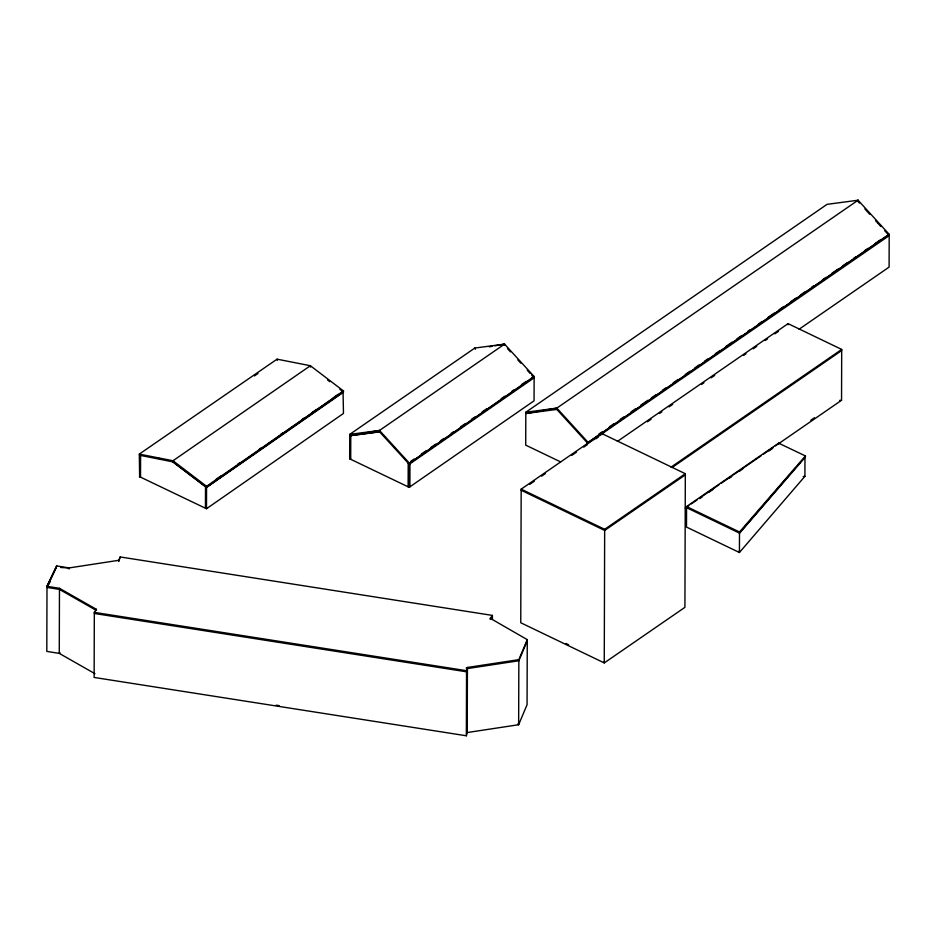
<?xml version="1.0" encoding="UTF-8"?>
<svg xmlns="http://www.w3.org/2000/svg" width="936" height="936" viewBox="0 0 936 936"><rect width="100%" height="100%" fill="white"/><g stroke="black" fill="none" stroke-linecap="round" stroke-linejoin="round"><path stroke-width="1.4" d="M59.974 652.684L59.272 653.387L46.8 651.386L46.999 586.31L59.471 588.299L59.272 653.387L94.945 673.698M69.042 569.041L69.042 567.93L56.687 565.929L46.999 586.31L56.687 565.929M59.471 588.299L96.385 609.313L94.325 612.366L94.126 677.442L466.35 735.778L467.228 732.537L467.427 667.462L518.848 659.658L527.26 639.639L490.3 618.322L492.418 615.408L120.194 556.955L118.615 561.448L120.194 556.955M96.385 609.313L96.373 610.436L59.471 589.411L46.999 587.422M343.056 392.114L343.477 413.431L206.493 508.728L139.628 476.705L139.3 454.1L277.056 359.167L310.378 365.73L343.547 391.014L343.266 391.962L206.294 487.27L206.564 486.31L343.547 391.014L206.294 487.27M205.511 486.673L205.44 508.236L206.411 507.558M206.493 508.728L206.552 487.469L173.02 461.986L173.885 461.389M350.778 435.532L350.707 459.272L349.666 458.769L349.736 435.673L380.016 431.671L379.501 430.455L349.736 434.386L350.251 435.603L379.501 430.455L504.551 344.12L534.128 376.494L533.602 377.208L408.728 463.729L534.128 376.494M408.213 463.156L408.131 486.825L409.886 486.65L409.956 463.612L409.079 464.209L409.009 487.246L409.886 486.65M350.555 458.207L349.678 458.804L409.184 487.328L409.254 464.291L378.975 431.168L379.501 430.455L409.254 463.016M466.35 735.778L466.549 670.691L467.427 667.462M490.3 618.322L490.3 619.433L492.418 616.52M492.406 619.433L492.418 615.408M518.848 659.658L518.649 724.733L467.228 732.537M521.176 489.142L520.755 622.756L604.258 662.922L684.918 607.335L685.327 473.721L601.836 433.555L521.176 489.142L604.668 529.32L685.327 473.721M527.26 639.639L527.062 704.726L518.649 724.733L517.514 724.101M532.221 377.243L534.128 377.781L534.058 400.819L409.184 487.328M601.825 434.667L601.836 433.555M604.668 529.32L604.258 662.922L604.083 661.822M686.556 507.675L739.498 533.11L805.416 457.049L805.416 455.937L778.612 443.161L686.556 506.563L686.497 527.073L739.428 552.509L804.913 476.307L804.972 456.908M805.416 455.937L739.498 531.987L739.428 552.509L738.972 551.269M778.6 444.272L778.612 443.161M788.053 324.757L788.065 323.645L841.698 349.432L841.546 400.28L775.417 445.887M527.26 640.75L518.848 660.769L467.427 668.573L466.549 671.802L94.325 613.478M310.647 366.935L310.378 365.73L172.996 460.746L172.727 461.694L206.259 487.246M310.108 366.678L310.378 365.73M47.584 586.158L56.417 567.263M47.666 586.205L50.322 581.35M504.024 344.834L504.551 344.12L505.066 345.337M889.2 234.339L587.422 442.939L889.2 234.339L858.078 200.222L827.05 204.352L525.81 412.238L526.336 413.455L556.826 408.119L858.078 200.222L858.593 201.439M858.078 200.222L857.552 200.936L859.494 203.077M739.498 533.11L789.785 474.575M791.692 472.364L795.483 467.953M798.326 464.642L800.233 462.431M216.251 479.197L221.036 475.874M237.744 464.244L240.131 462.583M259.237 449.292L261.624 447.63M280.73 434.339L283.117 432.678M302.223 419.386L304.61 417.725M311.782 412.741L316.555 409.418M333.274 397.788L338.048 394.465M207.149 486.603L206.283 487.211L206.212 508.47L207.078 507.874M206.552 487.469L343.535 392.161M139.628 476.705L140.494 476.096M350.626 435.181L349.748 435.79L379.49 431.847M410.588 461.495L414.168 459.026M421.329 454.065L426.091 450.766M430.864 447.455L435.638 444.155M440.4 440.844L443.98 438.364M451.129 433.415L453.515 431.765M460.676 426.804L465.438 423.505M471.405 419.363L474.985 416.894M482.134 411.934L486.907 408.634M501.216 398.713L504.796 396.232M511.945 391.283L514.332 389.633M521.481 384.673L526.254 381.373M409.254 464.291L534.128 377.781M254.416 375.944L258.008 373.464M139.3 454.1L172.996 460.746L173.265 461.951L139.651 455.247M349.736 434.386L474.844 348.04L504.551 344.12L494.816 345.829M598.595 434.292L602.199 431.8M609.418 426.828L614.227 423.505M620.24 419.351L623.856 416.859M631.075 411.887L635.883 408.564M640.692 405.241L647.911 400.269M651.514 397.777L656.335 394.454M662.349 390.3L665.952 387.808M673.171 382.836L677.98 379.513M685.199 374.529L690.007 371.206M694.816 367.895L699.637 364.572M704.445 361.249L708.049 358.757M715.268 353.773L720.077 350.462M726.09 346.308L732.116 342.155M736.924 338.832L741.733 335.521M747.747 331.367L750.157 329.706M758.569 323.891L762.185 321.411M768.199 317.257L774.212 313.104M779.021 309.781L783.83 306.47M791.049 301.486L795.857 298.163M800.678 294.84L805.486 291.517M811.5 287.375L813.91 285.714M822.323 279.899L825.938 277.407M831.952 273.265L837.966 269.112M842.774 265.789L847.583 262.466M853.597 258.324L856.007 256.663M864.419 250.848L868.035 248.356M875.254 243.383L880.062 240.061M529.6 484.45L534.409 481.127M541.64 476.155L545.243 473.663M571.732 455.411L576.553 452.088M583.771 447.115L587.387 444.623M595.811 438.808L598.221 437.159M617.386 441.418L788.065 323.645M647.431 421.797L651.035 419.305M659.447 413.501L661.857 411.84M669.064 406.867L672.668 404.375M701.52 384.474L703.919 382.812M711.138 377.84L714.741 375.348M743.582 355.446L745.992 353.785M753.199 348.812L756.803 346.32M765.215 340.517L767.625 338.855M774.832 333.883L778.436 331.391M799.087 329.226L889.095 267.111L889.2 235.626L587.937 443.512L556.3 408.833L556.826 408.119L587.948 442.225M670.983 467.181L841.698 349.432M672.177 467.462L841.698 350.544M685.327 474.844L604.668 530.431L521.165 490.253M810.857 420.217L814.46 417.737M685.246 508.084L688.849 505.592M691.259 503.942L697.273 499.789M699.672 498.127L718.907 484.86M721.317 483.21L730.934 476.576M733.333 474.915L739.346 470.773M741.757 469.111L760.991 455.844M763.39 454.182L773.007 447.548M699.707 498.619L702.094 496.969M709.266 492.032L712.858 489.563M729.589 478.027L731.987 476.389M739.159 471.44L742.739 468.971M769.041 450.86L772.633 448.391M489.259 346.811L492.043 346.32M118.615 560.325L69.042 567.93L60.629 567.485M525.81 412.238L556.826 408.119L557.341 409.336L525.81 413.525L525.716 445.138L560.664 461.928M803.217 476.518L804.913 476.307M839.627 400.386L841.546 400.28M94.325 612.366L466.549 670.691M276.26 705.171L279.15 705.627M157.225 458.113L159.998 458.652M139.534 455.235L140.587 455.434L140.517 477.044L139.476 476.541M686.556 506.563L739.498 531.987M565.999 643.5L568.632 644.764M466.21 667.953L467.427 668.573M517.713 660.126L518.848 660.769M327.53 379.957L329.811 381.701M339.873 389.364L342.131 391.096M172.996 460.746L206.564 486.31M507.511 348.637L510.471 351.877M517.83 359.939L520.79 363.18M527.225 370.223L530.185 373.464M531.636 375.055L533.602 377.208M864.887 208.962L869.755 214.297M875.581 220.697L877.535 222.826M877.98 223.33L880.893 226.524M884.777 230.782L888.673 235.053M474.844 348.04L475.359 349.257M277.056 359.167L277.325 360.372"/></g></svg>
